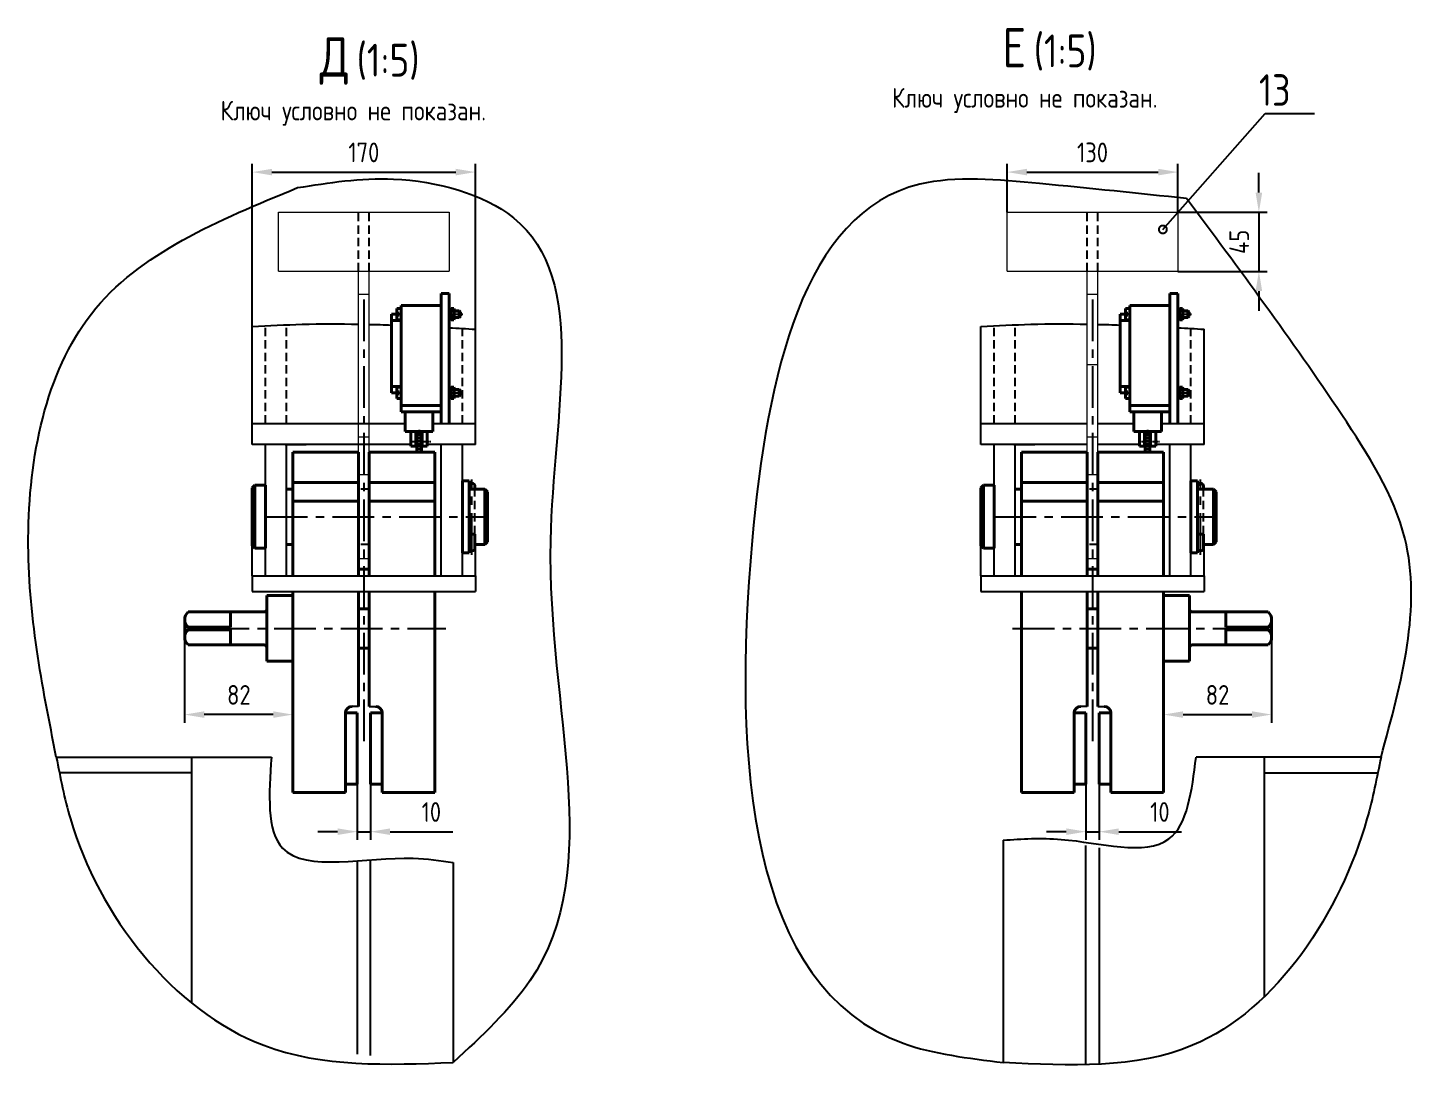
# Model space of a CAD drawing. Header units: millimetres. Extents: x 467 to 39028, y -12467 to 24298.
# Drawn here: x 29256 to 30318, y -3416 to -2623 of the extents above; entities that cross this region are included whole.
import ezdxf
from ezdxf.enums import TextEntityAlignment as Align

# ---------------------------------------------------------------- set-up
doc = ezdxf.new("R2010")
doc.units = ezdxf.units.MM
for name, pattern in [('CENTER', [50.8, 31.75, -6.35, 6.35, -6.35]), ('CENTER2', [1.125, 0.75, -0.125, 0.125, -0.125]), ('HIDDEN', [9.525, 6.35, -3.175])]:
    doc.linetypes.add(name, pattern=pattern)
for name, color, linetype in [('Bord', 1, 'Continuous'), ('Cen', 5, 'CENTER'), ('CEN2', 5, 'CENTER2'), ('Cent', 5, 'CENTER'), ('Dim', 7, 'Continuous'), ('Hide', 250, 'HIDDEN'), ('Text', 3, 'Continuous'), ('Textb', 6, 'Continuous')]:
    doc.layers.add(name, color=color, linetype=linetype)
doc.layers.add('Con', color=6, linetype='Continuous', lineweight=18)
doc.layers.add('Cont', color=6, linetype='Continuous', lineweight=40)
doc.styles.add('Style1', font='romans.shx', dxfattribs={"width": 0.8})
doc.dimstyles.new('Lin_5', dxfattribs={"dimscale": 5, "dimtxt": 3, "dimasz": 3, "dimexe": 1.25, "dimexo": 0, "dimgap": 1.5, "dimtad": 1, "dimdec": 1, "dimtxsty": 'Style1', "dimcen": 2.5, "dimclrt": 3, "dimadec": 0, "dimazin": 0, "dimtfac": 1, "dimtdec": 1, "dimtmove": 0, "dimatfit": 3, "dimldrblk": 'DOT', "dimfxl": 1, "dimarcsym": 0})
doc.dimstyles.new('Poz_15', dxfattribs={"dimscale": 15, "dimtxt": 6, "dimasz": 3, "dimexe": 1.25, "dimexo": 0, "dimgap": 1.5, "dimtad": 2, "dimtih": 1, "dimtoh": 1, "dimdec": 0, "dimtxsty": 'Style1', "dimblk": 'DOTSMALL', "dimcen": 2.5, "dimclrt": 6, "dimadec": 0, "dimazin": 0, "dimtfac": 1, "dimtdec": 0, "dimtmove": 0, "dimatfit": 3, "dimldrblk": 'DOTSMALL', "dimfxl": 1, "dimarcsym": 0})

# ---------------------------------------------------------------- blocks, each defined once
blk = doc.blocks.new('*D69')
at = {"layer": 'Defpoints', "color": 0, "transparency": 16777216}
for p in [(29506.8, -3199.1), (29516.8, -3199.1), (29516.8, -3235.4)]:
    blk.add_point(p, dxfattribs=at)
at = {"layer": 'Dim', "color": 0, "lineweight": -2, "transparency": 16777216}
for p, q in [((29506.8, -3199.1), (29506.8, -3241.7)), ((29516.8, -3199.1), (29516.8, -3241.7)), ((29491.8, -3235.4), (29476.8, -3235.4)), ((29506.8, -3235.4), (29516.8, -3235.4)), ((29531.8, -3235.4), (29579.5, -3235.4))]:
    blk.add_line(p, q, dxfattribs=at)
at = {"layer": 'Dim', "color": 0, "transparency": 16777216}
for points in [[(29491.8, -3232.9), (29491.8, -3237.9), (29506.8, -3235.4)], [(29531.8, -3232.9), (29531.8, -3237.9), (29516.8, -3235.4)]]:
    blk.add_solid(points, dxfattribs=at)
at = {"layer": 'Dim', "color": 3, "transparency": 16777216, "insert": (29563.2, -3220.4), "char_height": 15, "attachment_point": 5, "style": 'Style1'}
blk.add_mtext('10', dxfattribs=at)
blk = doc.blocks.new('_Dot')
at = {"color": 0, "linetype": 'ByBlock', "lineweight": -2}
blk.add_line((-0.5, 0), (-1, 0), dxfattribs=at)
at = {"color": 0, "linetype": 'ByBlock', "const_width": 0.5}
blk.add_lwpolyline([(-0.25, 0, 1), (0.25, 0, 1)], format="xyb", close=True, dxfattribs=at)
blk = doc.blocks.new('*D70')
at = {"layer": 'Defpoints', "color": 0, "transparency": 16777216}
for p in [(29596.8, -2733), (29426.8, -2850.6), (29596.8, -2852.7)]:
    blk.add_point(p, dxfattribs=at)
at = {"layer": 'Dim', "color": 0, "lineweight": -2, "transparency": 16777216}
for p, q in [((29426.8, -2850.6), (29426.8, -2726.7)), ((29596.8, -2852.7), (29596.8, -2726.7)), ((29441.8, -2733), (29581.8, -2733))]:
    blk.add_line(p, q, dxfattribs=at)
at = {"layer": 'Dim', "color": 0, "transparency": 16777216}
for points in [[(29441.8, -2730.5), (29441.8, -2735.5), (29426.8, -2733)], [(29581.8, -2730.5), (29581.8, -2735.5), (29596.8, -2733)]]:
    blk.add_solid(points, dxfattribs=at)
at = {"layer": 'Dim', "color": 3, "transparency": 16777216, "insert": (29511.8, -2718), "char_height": 15, "attachment_point": 5, "style": 'Style1'}
blk.add_mtext('170', dxfattribs=at)
blk = doc.blocks.new('*D71')
at = {"layer": 'Defpoints', "color": 0, "transparency": 16777216}
for p in [(29375.3, -3083.9), (29457.8, -3110), (29375.3, -3146.2)]:
    blk.add_point(p, dxfattribs=at)
at = {"layer": 'Dim', "color": 0, "lineweight": -2, "transparency": 16777216}
for p, q in [((29375.3, -3083.9), (29375.3, -3152.5)), ((29457.8, -3110), (29457.8, -3152.5)), ((29442.8, -3146.2), (29390.3, -3146.2))]:
    blk.add_line(p, q, dxfattribs=at)
at = {"layer": 'Dim', "color": 0, "transparency": 16777216}
for points in [[(29390.3, -3143.7), (29390.3, -3148.7), (29375.3, -3146.2)], [(29442.8, -3143.7), (29442.8, -3148.7), (29457.8, -3146.2)]]:
    blk.add_solid(points, dxfattribs=at)
at = {"layer": 'Dim', "color": 3, "transparency": 16777216, "insert": (29416.6, -3131.2), "char_height": 15, "attachment_point": 5, "style": 'Style1'}
blk.add_mtext('82', dxfattribs=at)
blk = doc.blocks.new('ZNAK01')
at = {"layer": 'Textb', "style": 'Style1', "width": 0.8}
blk.add_attdef('А', text='', height=6, dxfattribs=at).set_placement((3.95, -0.02), align=Align.RIGHT)
blk.add_attdef('SC(1)', (5.07, -0.02), '', height=5, dxfattribs=at)
blk = doc.blocks.new('*D78')
at = {"layer": 'Defpoints', "color": 0, "transparency": 16777216}
for p in [(30061.7, -3199.1), (30071.7, -3199.1), (30071.7, -3235.4)]:
    blk.add_point(p, dxfattribs=at)
at = {"layer": 'Dim', "color": 0, "lineweight": -2, "transparency": 16777216}
for p, q in [((30061.7, -3199.1), (30061.7, -3241.7)), ((30071.7, -3199.1), (30071.7, -3241.7)), ((30046.7, -3235.4), (30031.7, -3235.4)), ((30061.7, -3235.4), (30071.7, -3235.4)), ((30086.7, -3235.4), (30134.4, -3235.4))]:
    blk.add_line(p, q, dxfattribs=at)
at = {"layer": 'Dim', "color": 0, "transparency": 16777216}
for points in [[(30046.7, -3232.9), (30046.7, -3237.9), (30061.7, -3235.4)], [(30086.7, -3232.9), (30086.7, -3237.9), (30071.7, -3235.4)]]:
    blk.add_solid(points, dxfattribs=at)
at = {"layer": 'Dim', "color": 3, "transparency": 16777216, "insert": (30118, -3220.4), "char_height": 15, "attachment_point": 5, "style": 'Style1'}
blk.add_mtext('10', dxfattribs=at)
blk = doc.blocks.new('*D77')
at = {"layer": 'Defpoints', "color": 0, "transparency": 16777216}
for p in [(30203.1, -3083.9), (30120.7, -3110), (30203.1, -3146.2)]:
    blk.add_point(p, dxfattribs=at)
at = {"layer": 'Dim', "color": 0, "lineweight": -2, "transparency": 16777216}
for p, q in [((30203.1, -3083.9), (30203.1, -3152.5)), ((30120.7, -3110), (30120.7, -3152.5)), ((30135.7, -3146.2), (30188.1, -3146.2))]:
    blk.add_line(p, q, dxfattribs=at)
at = {"layer": 'Dim', "color": 0, "transparency": 16777216}
for points in [[(30135.7, -3143.7), (30135.7, -3148.7), (30120.7, -3146.2)], [(30188.1, -3143.7), (30188.1, -3148.7), (30203.1, -3146.2)]]:
    blk.add_solid(points, dxfattribs=at)
at = {"layer": 'Dim', "color": 3, "transparency": 16777216, "insert": (30161.9, -3131.2), "char_height": 15, "attachment_point": 5, "style": 'Style1'}
blk.add_mtext('82', dxfattribs=at)
blk = doc.blocks.new('*D291')
at = {"layer": 'Defpoints', "color": 0, "transparency": 16777216}
for p in [(30131.7, -2733), (30001.7, -2763.6), (30131.7, -2763.6)]:
    blk.add_point(p, dxfattribs=at)
at = {"layer": 'Dim', "color": 0, "lineweight": -2, "transparency": 16777216}
for p, q in [((30001.7, -2763.6), (30001.7, -2726.7)), ((30131.7, -2763.6), (30131.7, -2726.7)), ((30016.7, -2733), (30116.7, -2733))]:
    blk.add_line(p, q, dxfattribs=at)
at = {"layer": 'Dim', "color": 0, "transparency": 16777216}
for points in [[(30016.7, -2730.5), (30016.7, -2735.5), (30001.7, -2733)], [(30116.7, -2730.5), (30116.7, -2735.5), (30131.7, -2733)]]:
    blk.add_solid(points, dxfattribs=at)
at = {"layer": 'Dim', "color": 3, "transparency": 16777216, "insert": (30066.7, -2718), "char_height": 15, "attachment_point": 5, "style": 'Style1'}
blk.add_mtext('130', dxfattribs=at)
blk = doc.blocks.new('*D292')
at = {"layer": 'Defpoints', "color": 0, "transparency": 16777216}
for p in [(30131.7, -2763.6), (30131.7, -2808.6), (30193.4, -2808.6)]:
    blk.add_point(p, dxfattribs=at)
at = {"layer": 'Dim', "color": 0, "lineweight": -2, "transparency": 16777216}
for p, q in [((30193.4, -2748.6), (30193.4, -2733.6)), ((30131.7, -2763.6), (30199.7, -2763.6)), ((30193.4, -2763.6), (30193.4, -2808.6)), ((30131.7, -2808.6), (30199.7, -2808.6)), ((30193.4, -2823.6), (30193.4, -2838.6))]:
    blk.add_line(p, q, dxfattribs=at)
at = {"layer": 'Dim', "color": 0, "transparency": 16777216}
for points in [[(30190.9, -2748.6), (30195.9, -2748.6), (30193.4, -2763.6)], [(30190.9, -2823.6), (30195.9, -2823.6), (30193.4, -2808.6)]]:
    blk.add_solid(points, dxfattribs=at)
at = {"layer": 'Dim', "color": 3, "transparency": 16777216, "insert": (30178.4, -2786.1), "char_height": 15, "attachment_point": 5, "rotation": 90, "style": 'Style1'}
blk.add_mtext('45', dxfattribs=at)
blk = doc.blocks.new('_DotSmall')
at = {"color": 0, "linetype": 'ByBlock', "const_width": 0.5}
blk.add_lwpolyline([(-0.0625, 0, 1), (0.0625, 0, 1)], format="xyb", close=True, dxfattribs=at)

msp = doc.modelspace()

# ---------------------------------------------------------------- linework, layer by layer
at = {"color": 5, "linetype": 'CENTER', "ltscale": 0.496}
for p, q in [((29534.997, -2841.16), (29540.297, -2841.16)), ((29576.797, -2841.16), (29587.297, -2841.16)), ((30089.87, -2841.16), (30095.17, -2841.16)), ((30131.67, -2841.16), (30142.17, -2841.16)), ((29534.997, -2901.16), (29540.297, -2901.16)), ((29576.797, -2901.16), (29587.297, -2901.16)), ((30089.87, -2901.16), (30095.17, -2901.16)), ((30131.67, -2901.16), (30142.17, -2901.16))]:
    msp.add_line(p, q, dxfattribs=at)
at = {"color": 7, "linetype": 'Continuous', "lineweight": 25}
for p, q in [((29451.797, -2940.56), (29467.797, -2940.56)), ((30006.67, -2940.56), (30022.67, -2940.56))]:
    msp.add_line(p, q, dxfattribs=at)
for p, q in [((29507.797, -3139.981), (29502.797, -3139.981)), ((29515.797, -3139.981), (29520.797, -3139.981)), ((30062.67, -3139.981), (30057.67, -3139.981)), ((30070.67, -3139.981), (30075.67, -3139.981))]:
    msp.add_line(p, q)
at = {"layer": 'Bord', "ltscale": 0.496}
for p, q in [((29580.697, -2839.093), (29584.73, -2839.093)), ((29580.697, -2843.227), (29584.73, -2843.227)), ((30135.57, -2839.093), (30139.603, -2839.093)), ((30135.57, -2843.227), (30139.603, -2843.227)), ((29580.697, -2899.093), (29584.73, -2899.093)), ((29580.697, -2903.227), (29584.73, -2903.227)), ((30135.57, -2899.093), (30139.603, -2899.093)), ((30135.57, -2903.227), (30139.603, -2903.227))]:
    msp.add_line(p, q, dxfattribs=at)
at = {"layer": 'Bord'}
for p, q in [((29277.588, -3178.558), (29441.419, -3178.56)), ((29380.699, -3365.988), (29380.696, -3178.561)), ((30286.405, -3178.558), (30145.573, -3178.56)), ((30197.769, -3360.881), (30197.771, -3178.561)), ((29380.723, -3190.556), (29279.795, -3190.557)), ((30197.744, -3190.556), (30284.198, -3190.557)), ((29998.73, -3241.876), (29998.736, -3411.205)), ((30061.67, -3412.861), (30061.67, -3245.799)), ((30071.669, -3247.66), (30071.669, -3412.51)), ((29506.797, -3257.671), (29506.798, -3404.887)), ((29516.796, -3405.778), (29516.796, -3256.94)), ((29579.736, -3258.938), (29579.731, -3411.205))]:
    msp.add_line(p, q, dxfattribs=at)
for points, knots in [([(29461.369, -2744.849), (29485.239, -2741.039), (29540.31, -2732.247), (29694.948, -2774.818), (29617.48, -3056.966), (29708.711, -3292.167), (29601.471, -3391.14), (29579.731, -3411.205)], [0, 0, 0, 0, 73.35061712, 169.23232051, 416.76462386, 752.48148888, 837.84829443, 837.84829443, 837.84829443, 837.84829443]), ([(30138.357, -2753.1), (30101.721, -2749.278), (30035.389, -2742.356), (29854.421, -2726.031), (29782.578, -3052.455), (29807.702, -3388.039), (29972.044, -3407.968), (29998.736, -3411.205)], [0, 0, 0, 0, 112.58807886, 203.85326225, 503.72341316, 903.59182103, 981.12999027, 981.12999027, 981.12999027, 981.12999027]), ([(29277.588, -3178.558), (29266.767, -3124.152), (29244.515, -3012.278), (29282.437, -2818.459), (29400.989, -2769.689), (29461.369, -2744.849)], [0, 0, 0, 0, 168.01832867, 345.49484149, 529.71298273, 529.71298273, 529.71298273, 529.71298273]), ([(30286.405, -3178.558), (30302.048, -3121.404), (30327.54, -3028.266), (30238.712, -2888.228), (30178.173, -2806.713), (30138.357, -2753.1)], [0, 0, 0, 0, 167.63959973, 273.1846736, 475.9766627, 475.9766627, 475.9766627, 475.9766627]), ([(29426.797, -2850.56), (29439.487, -2849.911), (29466.482, -2848.53), (29493.486, -2848.53), (29507.797, -2848.792)], [0, 0, 0, 0, 38.10984978, 81.06266555, 81.06266555, 81.06266555, 81.06266555]), ([(29981.67, -2850.56), (29994.361, -2849.911), (30021.355, -2848.53), (30048.36, -2848.53), (30062.67, -2848.792)], [0, 0, 0, 0, 38.10984978, 81.06266555, 81.06266555, 81.06266555, 81.06266555]), ([(29277.588, -3178.558), (29280.64, -3194.257), (29298.042, -3283.758), (29401.804, -3417.945), (29529.854, -3413.095), (29579.731, -3411.205)], [0, 0, 0, 0, 48.25422289, 275.09139175, 419.82071356, 419.82071356, 419.82071356, 419.82071356]), ([(29441.419, -3178.56), (29439.501, -3206.711), (29434.845, -3275.033), (29528.275, -3250.918), (29569.957, -3257.414), (29579.736, -3258.938)], [0, 0, 0, 0, 69.90211051, 169.64520876, 200.22089095, 200.22089095, 200.22089095, 200.22089095]), ([(29998.73, -3241.876), (30012.916, -3240.898), (30053.429, -3238.102), (30135.095, -3262.537), (30142.347, -3204.411), (30145.573, -3178.56)], [0, 0, 0, 0, 44.18046302, 126.1721276, 191.84889753, 191.84889753, 191.84889753, 191.84889753]), ([(30286.405, -3178.558), (30283.286, -3194.195), (30266.097, -3280.381), (30175.84, -3420.055), (30049.275, -3413.731), (29998.736, -3411.205)], [0, 0, 0, 0, 48.25422289, 265.97132198, 410.7006438, 410.7006438, 410.7006438, 410.7006438])]:
    msp.add_open_spline(points, degree=3, knots=knots, dxfattribs=at)
for points in [[(29515.797, -2848.965), (29521.463, -2849.106), (29527.13, -2849.284), (29532.797, -2849.492)], [(29576.797, -2851.56), (29583.463, -2851.922), (29590.13, -2852.296), (29596.797, -2852.671)], [(30070.67, -2848.965), (30076.337, -2849.106), (30082.003, -2849.284), (30087.67, -2849.492)], [(30131.67, -2851.56), (30138.337, -2851.922), (30145.004, -2852.296), (30151.67, -2852.671)]]:
    msp.add_open_spline(points, degree=3, dxfattribs=at)
at = {"layer": 'Cen'}
for p, q in [((29594.128, -3024.479), (29594.128, -2967.151)), ((30149.002, -3024.479), (30149.002, -2967.151)), ((29437.158, -2995.56), (29605.305, -2995.56)), ((29992.031, -2995.56), (30160.178, -2995.56)), ((29392.686, -3080.55), (29574.252, -3080.55)), ((30005.882, -3080.55), (30185.781, -3080.55))]:
    msp.add_line(p, q, dxfattribs=at)
at = {"layer": 'CEN2'}
for p, q in [((29553.797, -2929.237), (29553.797, -2946.92)), ((30108.67, -2929.237), (30108.67, -2946.92)), ((29562.726, -2938.56), (29546.783, -2938.56)), ((30117.6, -2938.56), (30101.657, -2938.56))]:
    msp.add_line(p, q, dxfattribs=at)
at = {"layer": 'Cent'}
for p, q in [((29511.797, -2830.011), (29511.797, -3169.85)), ((30066.67, -2830.011), (30066.67, -3169.85))]:
    msp.add_line(p, q, dxfattribs=at)
at = {"layer": 'Con'}
for p, q in [((29446.797, -2763.56), (29576.797, -2763.56)), ((29446.797, -2808.56), (29446.797, -2763.56)), ((29576.797, -2763.56), (29576.797, -2808.56)), ((30001.67, -2763.56), (30131.67, -2763.56)), ((30001.67, -2808.56), (30001.67, -2763.56)), ((30131.67, -2763.56), (30131.67, -2808.56)), ((29446.797, -2808.56), (29576.797, -2808.56)), ((29507.797, -2946.272), (29507.797, -2808.56)), ((29515.797, -2946.272), (29515.797, -2808.56)), ((30001.67, -2808.56), (30131.67, -2808.56)), ((30062.67, -2946.272), (30062.67, -2808.56)), ((30070.67, -2946.272), (30070.67, -2808.56)), ((29515.797, -2826.265), (29507.797, -2826.265)), ((30070.67, -2826.265), (30062.67, -2826.265)), ((30070.67, -2879.792), (30062.67, -2879.792)), ((29515.797, -2934.857), (29507.797, -2934.857)), ((30070.67, -2934.857), (30062.67, -2934.857)), ((29515.797, -2963.56), (29507.797, -2963.56)), ((30070.67, -2963.56), (30062.67, -2963.56)), ((29515.797, -3027.56), (29507.797, -3027.56)), ((30070.67, -3027.56), (30062.67, -3027.56)), ((29502.797, -3139.981), (29507.797, -3139.981)), ((29515.797, -3139.981), (29520.797, -3139.981)), ((30057.67, -3139.981), (30062.67, -3139.981)), ((30075.67, -3139.981), (30070.67, -3139.981))]:
    msp.add_line(p, q, dxfattribs=at)
at = {"layer": 'Cont'}
for p, q in [((29540.297, -2834.66), (29570.797, -2834.66)), ((29540.297, -2834.66), (29540.297, -2910.66)), ((29570.797, -2825.56), (29570.797, -2924.56)), ((29570.797, -2825.56), (29576.797, -2825.56)), ((29576.797, -2924.56), (29576.797, -2825.56)), ((30095.17, -2834.66), (30125.67, -2834.66)), ((30095.17, -2834.66), (30095.17, -2910.66)), ((30125.67, -2825.56), (30125.67, -2924.56)), ((30125.67, -2825.56), (30131.67, -2825.56)), ((30131.67, -2924.56), (30131.67, -2825.56)), ((29532.797, -2845.949), (29532.797, -2841.16)), ((29532.797, -2841.16), (29538.697, -2841.16)), ((30087.67, -2845.949), (30087.67, -2841.16)), ((30087.67, -2841.16), (30093.57, -2841.16)), ((29532.797, -2845.949), (29532.797, -2896.371)), ((29532.797, -2845.949), (29540.297, -2845.949)), ((30087.67, -2845.949), (30087.67, -2896.371)), ((30087.67, -2845.949), (30095.17, -2845.949)), ((29532.797, -2901.16), (29532.797, -2896.371)), ((29532.797, -2896.371), (29540.297, -2896.371)), ((30087.67, -2901.16), (30087.67, -2896.371)), ((30087.67, -2896.371), (30095.17, -2896.371)), ((29532.797, -2901.16), (29538.697, -2901.16)), ((30087.67, -2901.16), (30093.57, -2901.16)), ((29540.297, -2910.66), (29570.797, -2910.66)), ((29540.297, -2915.66), (29540.297, -2910.66)), ((29570.797, -2915.66), (29540.297, -2915.66)), ((29543.297, -2915.66), (29543.297, -2930.66)), ((29564.297, -2915.66), (29564.297, -2930.66)), ((30095.17, -2910.66), (30125.67, -2910.66)), ((30095.17, -2915.66), (30095.17, -2910.66)), ((30125.67, -2915.66), (30095.17, -2915.66)), ((30098.17, -2915.66), (30098.17, -2930.66)), ((30119.17, -2915.66), (30119.17, -2930.66)), ((29564.297, -2930.66), (29543.297, -2930.66)), ((29547.547, -2930.66), (29547.547, -2941.811)), ((29551.497, -2941.811), (29551.497, -2930.66)), ((29551.497, -2936.87), (29552.019, -2936.87)), ((29551.497, -2940.25), (29552.019, -2940.25)), ((29552.019, -2930.848), (29552.019, -2946.272)), ((29552.019, -2930.848), (29555.574, -2930.848)), ((29555.574, -2930.848), (29555.574, -2946.272)), ((29556.097, -2936.87), (29555.574, -2936.87)), ((29556.097, -2940.25), (29555.574, -2940.25)), ((29556.097, -2941.811), (29556.097, -2930.66)), ((29560.047, -2930.66), (29560.047, -2941.811)), ((30119.17, -2930.66), (30098.17, -2930.66)), ((30102.42, -2930.66), (30102.42, -2941.811)), ((30106.37, -2941.811), (30106.37, -2930.66)), ((30106.37, -2936.87), (30106.893, -2936.87)), ((30106.37, -2940.25), (30106.893, -2940.25)), ((30106.893, -2930.848), (30106.893, -2946.272)), ((30106.893, -2930.848), (30110.448, -2930.848)), ((30110.448, -2930.848), (30110.448, -2946.272)), ((30110.97, -2936.87), (30110.448, -2936.87)), ((30110.97, -2940.25), (30110.448, -2940.25)), ((30110.97, -2941.811), (30110.97, -2930.66)), ((30114.92, -2930.66), (30114.92, -2941.811)), ((29457.797, -2946.272), (29457.797, -3040.56)), ((29457.797, -2946.272), (29507.797, -2946.272)), ((29507.797, -2946.272), (29507.797, -3040.56)), ((29515.797, -2946.272), (29515.797, -3040.56)), ((29565.797, -2946.272), (29515.797, -2946.272)), ((29551.497, -2941.811), (29547.547, -2941.811)), ((29552.019, -2946.272), (29555.574, -2946.272)), ((29560.047, -2941.811), (29556.097, -2941.811)), ((29565.797, -2946.272), (29565.797, -3040.56)), ((30012.67, -2946.272), (30012.67, -3040.56)), ((30012.67, -2946.272), (30062.67, -2946.272)), ((30062.67, -2946.272), (30062.67, -3040.56)), ((30070.67, -2946.272), (30070.67, -3040.56)), ((30120.67, -2946.272), (30070.67, -2946.272)), ((30106.37, -2941.811), (30102.42, -2941.811)), ((30106.893, -2946.272), (30110.448, -2946.272)), ((30114.92, -2941.811), (30110.97, -2941.811)), ((30120.67, -2946.272), (30120.67, -3040.56)), ((29428.797, -2971.56), (29426.797, -2973.56)), ((29428.797, -2971.56), (29428.797, -3019.56)), ((29436.797, -2971.56), (29428.797, -2971.56)), ((29436.797, -3019.56), (29436.797, -2971.56)), ((29507.797, -2969.302), (29457.797, -2969.302)), ((29565.797, -2969.302), (29515.797, -2969.302)), ((29586.797, -3023.06), (29586.797, -2968.06)), ((29591.878, -2968.06), (29586.878, -2968.06)), ((29591.878, -3023.06), (29591.878, -2968.06)), ((29596.378, -2974.56), (29596.378, -2972.31)), ((29983.67, -2971.56), (29981.67, -2973.56)), ((29983.67, -2971.56), (29983.67, -3019.56)), ((29991.67, -2971.56), (29983.67, -2971.56)), ((29991.67, -3019.56), (29991.67, -2971.56)), ((30062.67, -2969.302), (30012.67, -2969.302)), ((30120.67, -2969.302), (30070.67, -2969.302)), ((30141.67, -3023.06), (30141.67, -2968.06)), ((30146.752, -2968.06), (30141.752, -2968.06)), ((30146.752, -3023.06), (30146.752, -2968.06)), ((30151.252, -2974.56), (30151.252, -2972.31)), ((29426.797, -3017.56), (29426.797, -2973.56)), ((29457.797, -2974.56), (29452.797, -2974.56)), ((29603.878, -2974.56), (29591.878, -2974.56)), ((29603.878, -2974.56), (29603.878, -3016.56)), ((29603.878, -2974.56), (29605.878, -2976.56)), ((29605.878, -2976.56), (29605.878, -3014.56)), ((29981.67, -3017.56), (29981.67, -2973.56)), ((30012.67, -2974.56), (30007.67, -2974.56)), ((30158.752, -2974.56), (30146.752, -2974.56)), ((30158.752, -2974.56), (30158.752, -3016.56)), ((30158.752, -2974.56), (30160.752, -2976.56)), ((30160.752, -2976.56), (30160.752, -3014.56)), ((29507.797, -2983.68), (29457.797, -2983.68)), ((29565.797, -2983.68), (29515.797, -2983.68)), ((30062.67, -2983.68), (30012.67, -2983.68)), ((30120.67, -2983.68), (30070.67, -2983.68)), ((29591.878, -3008.685), (29596.378, -3008.685)), ((29596.378, -3020.924), (29596.378, -3008.685)), ((29603.878, -3016.56), (29605.878, -3014.56)), ((30146.752, -3008.685), (30151.252, -3008.685)), ((30151.252, -3020.924), (30151.252, -3008.685)), ((30158.752, -3016.56), (30160.752, -3014.56)), ((29428.797, -3019.56), (29426.797, -3017.56)), ((29436.797, -3019.56), (29428.797, -3019.56)), ((29457.797, -3016.56), (29452.797, -3016.56)), ((29591.878, -3023.06), (29586.878, -3023.06)), ((29603.878, -3016.56), (29596.378, -3016.56)), ((29983.67, -3019.56), (29981.67, -3017.56)), ((29991.67, -3019.56), (29983.67, -3019.56)), ((30012.67, -3016.56), (30007.67, -3016.56)), ((30146.752, -3023.06), (30141.752, -3023.06)), ((30158.752, -3016.56), (30151.252, -3016.56)), ((29515.797, -3035.56), (29507.797, -3035.56)), ((30070.67, -3035.56), (30062.67, -3035.56)), ((29437.797, -3095.05), (29437.797, -3055.55)), ((29437.797, -3055.55), (29457.797, -3055.55)), ((29457.797, -3052.56), (29457.797, -3205.598)), ((29457.797, -3055.55), (29457.797, -3105.55)), ((29507.797, -3052.56), (29507.797, -3139.981)), ((29515.797, -3052.56), (29515.797, -3139.981)), ((29565.797, -3052.56), (29565.797, -3205.598)), ((30012.67, -3052.56), (30012.67, -3205.598)), ((30062.67, -3052.56), (30062.67, -3139.981)), ((30070.67, -3052.56), (30070.67, -3139.981)), ((30120.67, -3052.56), (30120.67, -3205.598)), ((30120.67, -3055.55), (30120.67, -3105.55)), ((30140.67, -3055.55), (30120.67, -3055.55)), ((30140.67, -3095.05), (30140.67, -3055.55)), ((29378.126, -3068.05), (29432.59, -3068.05)), ((29410.349, -3079.55), (29410.349, -3068.05)), ((29432.59, -3068.05), (29435.797, -3068.05)), ((29507.797, -3065.55), (29515.797, -3065.55)), ((30062.67, -3065.55), (30070.67, -3065.55)), ((30145.877, -3068.05), (30142.67, -3068.05)), ((30200.341, -3068.05), (30145.877, -3068.05)), ((30168.118, -3079.55), (30168.118, -3068.05)), ((29375.349, -3080.55), (29375.349, -3073.8)), ((30203.118, -3080.55), (30203.118, -3073.8)), ((29375.349, -3080.55), (29375.349, -3087.3)), ((29378.126, -3079.55), (29410.349, -3079.55)), ((29378.126, -3081.55), (29410.349, -3081.55)), ((29410.349, -3081.55), (29410.349, -3093.05)), ((30200.341, -3079.55), (30168.118, -3079.55)), ((30168.118, -3081.55), (30168.118, -3093.05)), ((30200.341, -3081.55), (30168.118, -3081.55)), ((30203.118, -3080.55), (30203.118, -3087.3)), ((29378.126, -3093.05), (29432.503, -3093.05)), ((29432.503, -3093.05), (29435.797, -3093.05)), ((29437.797, -3105.55), (29437.797, -3095.05)), ((29507.797, -3095.55), (29515.797, -3095.55)), ((30062.67, -3095.55), (30070.67, -3095.55)), ((30140.67, -3105.55), (30140.67, -3095.05)), ((30145.964, -3093.05), (30142.67, -3093.05)), ((30200.341, -3093.05), (30145.964, -3093.05)), ((29457.797, -3105.55), (29437.797, -3105.55)), ((30120.67, -3105.55), (30140.67, -3105.55)), ((29497.797, -3144.981), (29497.797, -3205.598)), ((29497.797, -3144.981), (29506.797, -3144.981)), ((29497.797, -3199.146), (29497.797, -3144.981)), ((29506.797, -3144.981), (29506.797, -3199.146)), ((29525.797, -3144.981), (29516.797, -3144.981)), ((29516.797, -3144.981), (29516.797, -3199.146)), ((29525.797, -3144.981), (29525.797, -3205.598)), ((29525.797, -3199.146), (29525.797, -3144.981)), ((30052.67, -3144.981), (30052.67, -3205.598)), ((30052.67, -3144.981), (30061.67, -3144.981)), ((30052.67, -3199.146), (30052.67, -3144.981)), ((30061.67, -3144.981), (30061.67, -3199.146)), ((30080.67, -3144.981), (30071.67, -3144.981)), ((30071.67, -3144.981), (30071.67, -3199.146)), ((30080.67, -3144.981), (30080.67, -3205.598)), ((30080.67, -3199.146), (30080.67, -3144.981)), ((29497.797, -3205.598), (29457.797, -3205.598)), ((29506.797, -3199.146), (29497.797, -3199.146)), ((29516.797, -3199.146), (29525.797, -3199.146)), ((29525.797, -3205.598), (29565.797, -3205.598)), ((30052.67, -3205.598), (30012.67, -3205.598)), ((30061.67, -3199.146), (30052.67, -3199.146)), ((30071.67, -3199.146), (30080.67, -3199.146)), ((30080.67, -3205.598), (30120.67, -3205.598))]:
    msp.add_line(p, q, dxfattribs=at)
at = {"layer": 'Cont', "ltscale": 0.496}
for p, q in [((29536.997, -2840.46), (29536.997, -2836.91)), ((29536.997, -2836.91), (29540.297, -2836.91)), ((29538.697, -2840.46), (29536.997, -2840.46)), ((29536.997, -2845.41), (29536.997, -2841.86)), ((29536.997, -2841.86), (29538.697, -2841.86)), ((29540.297, -2845.41), (29536.997, -2845.41)), ((29538.697, -2841.86), (29538.697, -2840.46)), ((29540.297, -2836.91), (29540.297, -2845.41)), ((29576.797, -2844.91), (29576.797, -2837.41)), ((29576.797, -2837.41), (29577.997, -2837.41)), ((29576.797, -2840.723), (29577.997, -2841.16)), ((29576.797, -2841.16), (29577.997, -2841.597)), ((29577.997, -2844.91), (29576.797, -2844.91)), ((29577.997, -2837.56), (29578.401, -2836.86)), ((29577.997, -2837.41), (29577.997, -2844.91)), ((29577.997, -2837.56), (29577.997, -2844.76)), ((29577.997, -2838.31), (29578.401, -2839.01)), ((29577.997, -2844.01), (29578.401, -2843.31)), ((29578.401, -2845.46), (29577.997, -2844.76)), ((29578.401, -2836.86), (29580.293, -2836.86)), ((29578.401, -2839.01), (29580.293, -2839.01)), ((29578.401, -2843.31), (29580.293, -2843.31)), ((29580.293, -2845.46), (29578.401, -2845.46)), ((29580.293, -2836.86), (29580.697, -2837.56)), ((29580.293, -2839.01), (29580.697, -2838.31)), ((29580.293, -2843.31), (29580.697, -2844.01)), ((29580.697, -2844.76), (29580.293, -2845.46)), ((29580.697, -2837.56), (29580.697, -2844.76)), ((29584.297, -2838.66), (29580.697, -2838.66)), ((29580.697, -2843.66), (29584.297, -2843.66)), ((29585.297, -2839.66), (29584.297, -2838.66)), ((29584.297, -2843.66), (29584.297, -2838.66)), ((29584.297, -2843.66), (29585.297, -2842.66)), ((29585.297, -2842.66), (29585.297, -2839.66)), ((30091.87, -2840.46), (30091.87, -2836.91)), ((30091.87, -2836.91), (30095.17, -2836.91)), ((30093.57, -2840.46), (30091.87, -2840.46)), ((30091.87, -2845.41), (30091.87, -2841.86)), ((30091.87, -2841.86), (30093.57, -2841.86)), ((30095.17, -2845.41), (30091.87, -2845.41)), ((30093.57, -2841.86), (30093.57, -2840.46)), ((30095.17, -2836.91), (30095.17, -2845.41)), ((30131.67, -2844.91), (30131.67, -2837.41)), ((30131.67, -2837.41), (30132.87, -2837.41)), ((30131.67, -2840.723), (30132.87, -2841.16)), ((30131.67, -2841.16), (30132.87, -2841.597)), ((30132.87, -2844.91), (30131.67, -2844.91)), ((30132.87, -2837.56), (30133.274, -2836.86)), ((30132.87, -2837.41), (30132.87, -2844.91)), ((30132.87, -2837.56), (30132.87, -2844.76)), ((30132.87, -2838.31), (30133.274, -2839.01)), ((30132.87, -2844.01), (30133.274, -2843.31)), ((30133.274, -2845.46), (30132.87, -2844.76)), ((30133.274, -2836.86), (30135.166, -2836.86)), ((30133.274, -2839.01), (30135.166, -2839.01)), ((30133.274, -2843.31), (30135.166, -2843.31)), ((30135.166, -2845.46), (30133.274, -2845.46)), ((30135.166, -2836.86), (30135.57, -2837.56)), ((30135.166, -2839.01), (30135.57, -2838.31)), ((30135.166, -2843.31), (30135.57, -2844.01)), ((30135.57, -2844.76), (30135.166, -2845.46)), ((30135.57, -2837.56), (30135.57, -2844.76)), ((30139.17, -2838.66), (30135.57, -2838.66)), ((30135.57, -2843.66), (30139.17, -2843.66)), ((30140.17, -2839.66), (30139.17, -2838.66)), ((30139.17, -2843.66), (30139.17, -2838.66)), ((30139.17, -2843.66), (30140.17, -2842.66)), ((30140.17, -2842.66), (30140.17, -2839.66)), ((29536.997, -2900.46), (29536.997, -2896.91)), ((29536.997, -2896.91), (29540.297, -2896.91)), ((29540.297, -2896.91), (29540.297, -2905.41)), ((29576.797, -2904.91), (29576.797, -2897.41)), ((29576.797, -2897.41), (29577.997, -2897.41)), ((29577.997, -2897.56), (29578.401, -2896.86)), ((29577.997, -2897.41), (29577.997, -2904.91)), ((29577.997, -2897.56), (29577.997, -2904.76)), ((29577.997, -2898.31), (29578.401, -2899.01)), ((29578.401, -2896.86), (29580.293, -2896.86)), ((29580.293, -2896.86), (29580.697, -2897.56)), ((29580.293, -2899.01), (29580.697, -2898.31)), ((29580.697, -2897.56), (29580.697, -2904.76)), ((30091.87, -2900.46), (30091.87, -2896.91)), ((30091.87, -2896.91), (30095.17, -2896.91)), ((30095.17, -2896.91), (30095.17, -2905.41)), ((30131.67, -2904.91), (30131.67, -2897.41)), ((30131.67, -2897.41), (30132.87, -2897.41)), ((30132.87, -2897.56), (30133.274, -2896.86)), ((30132.87, -2897.41), (30132.87, -2904.91)), ((30132.87, -2897.56), (30132.87, -2904.76)), ((30132.87, -2898.31), (30133.274, -2899.01)), ((30133.274, -2896.86), (30135.166, -2896.86)), ((30135.166, -2896.86), (30135.57, -2897.56)), ((30135.166, -2899.01), (30135.57, -2898.31)), ((30135.57, -2897.56), (30135.57, -2904.76)), ((29538.697, -2900.46), (29536.997, -2900.46)), ((29536.997, -2905.41), (29536.997, -2901.86)), ((29536.997, -2901.86), (29538.697, -2901.86)), ((29540.297, -2905.41), (29536.997, -2905.41)), ((29538.697, -2901.86), (29538.697, -2900.46)), ((29576.797, -2900.723), (29577.997, -2901.16)), ((29576.797, -2901.16), (29577.997, -2901.597)), ((29577.997, -2904.91), (29576.797, -2904.91)), ((29577.997, -2904.01), (29578.401, -2903.31)), ((29578.401, -2905.46), (29577.997, -2904.76)), ((29578.401, -2899.01), (29580.293, -2899.01)), ((29578.401, -2903.31), (29580.293, -2903.31)), ((29580.293, -2905.46), (29578.401, -2905.46)), ((29580.293, -2903.31), (29580.697, -2904.01)), ((29580.697, -2904.76), (29580.293, -2905.46)), ((29584.297, -2898.66), (29580.697, -2898.66)), ((29580.697, -2903.66), (29584.297, -2903.66)), ((29585.297, -2899.66), (29584.297, -2898.66)), ((29584.297, -2903.66), (29584.297, -2898.66)), ((29584.297, -2903.66), (29585.297, -2902.66)), ((29585.297, -2902.66), (29585.297, -2899.66)), ((30093.57, -2900.46), (30091.87, -2900.46)), ((30091.87, -2905.41), (30091.87, -2901.86)), ((30091.87, -2901.86), (30093.57, -2901.86)), ((30095.17, -2905.41), (30091.87, -2905.41)), ((30093.57, -2901.86), (30093.57, -2900.46)), ((30131.67, -2900.723), (30132.87, -2901.16)), ((30131.67, -2901.16), (30132.87, -2901.597)), ((30132.87, -2904.91), (30131.67, -2904.91)), ((30132.87, -2904.01), (30133.274, -2903.31)), ((30133.274, -2905.46), (30132.87, -2904.76)), ((30133.274, -2899.01), (30135.166, -2899.01)), ((30133.274, -2903.31), (30135.166, -2903.31)), ((30135.166, -2905.46), (30133.274, -2905.46)), ((30135.166, -2903.31), (30135.57, -2904.01)), ((30135.57, -2904.76), (30135.166, -2905.46)), ((30139.17, -2898.66), (30135.57, -2898.66)), ((30135.57, -2903.66), (30139.17, -2903.66)), ((30140.17, -2899.66), (30139.17, -2898.66)), ((30139.17, -2903.66), (30139.17, -2898.66)), ((30139.17, -2903.66), (30140.17, -2902.66)), ((30140.17, -2902.66), (30140.17, -2899.66))]:
    msp.add_line(p, q, dxfattribs=at)
at = {"layer": 'Cont', "linetype": 'Continuous', "lineweight": 25}
for p, q in [((29426.797, -2924.56), (29426.797, -2850.56)), ((29596.797, -2924.56), (29596.797, -2852.671)), ((29981.67, -2924.56), (29981.67, -2850.56)), ((30151.67, -2924.56), (30151.67, -2852.671)), ((29426.797, -2928.56), (29426.797, -2924.56)), ((29426.797, -2924.56), (29543.297, -2924.56)), ((29426.797, -2940.56), (29426.797, -2928.56)), ((29564.297, -2924.56), (29596.797, -2924.56)), ((29596.797, -2928.56), (29596.797, -2924.56)), ((29596.797, -2940.56), (29596.797, -2928.56)), ((29981.67, -2928.56), (29981.67, -2924.56)), ((29981.67, -2924.56), (30062.67, -2924.56)), ((29981.67, -2940.56), (29981.67, -2928.56)), ((30070.67, -2924.56), (30098.17, -2924.56)), ((30119.17, -2924.56), (30151.67, -2924.56)), ((30151.67, -2928.56), (30151.67, -2924.56)), ((30151.67, -2940.56), (30151.67, -2928.56)), ((29547.547, -2940.56), (29426.797, -2940.56)), ((29436.797, -3040.56), (29436.797, -2940.56)), ((29452.797, -3040.56), (29452.797, -2940.56)), ((29552.019, -2940.56), (29551.497, -2940.56)), ((29556.097, -2940.56), (29555.574, -2940.56)), ((29596.797, -2940.56), (29560.047, -2940.56)), ((29570.797, -3040.56), (29570.797, -2940.56)), ((29586.797, -3040.56), (29586.797, -2940.56)), ((30062.67, -2940.56), (29981.67, -2940.56)), ((29991.67, -3040.56), (29991.67, -2940.56)), ((30007.67, -3040.56), (30007.67, -2940.56)), ((30102.42, -2940.56), (30070.67, -2940.56)), ((30106.893, -2940.56), (30106.37, -2940.56)), ((30110.97, -2940.56), (30110.448, -2940.56)), ((30151.67, -2940.56), (30114.92, -2940.56)), ((30125.67, -3040.56), (30125.67, -2940.56)), ((30141.67, -3040.56), (30141.67, -2940.56)), ((29426.797, -3040.56), (29426.797, -3017.56)), ((29596.797, -3040.56), (29596.797, -3017.56)), ((29981.67, -3040.56), (29981.67, -3017.56)), ((30151.67, -3040.56), (30151.67, -3017.56)), ((29426.797, -3040.56), (29426.797, -3052.56)), ((29426.797, -3040.56), (29596.797, -3040.56)), ((29555.797, -3040.56), (29571.797, -3040.56)), ((29596.797, -3040.56), (29596.797, -3052.56)), ((29981.67, -3040.56), (29981.67, -3052.56)), ((29981.67, -3040.56), (30151.67, -3040.56)), ((30110.67, -3040.56), (30126.67, -3040.56)), ((30151.67, -3040.56), (30151.67, -3052.56)), ((29426.797, -3052.56), (29596.797, -3052.56)), ((29981.67, -3052.56), (30151.67, -3052.56))]:
    msp.add_line(p, q, dxfattribs=at)
at = {"layer": 'Cont', "ltscale": 0.496}
for centre, start, end in [((29583.918, -2841.16), 158.708166, 201.291834), ((29574.776, -2841.16), 338.708166, 21.291834), ((30138.791, -2841.16), 158.708166, 201.291834), ((30129.649, -2841.16), 338.708166, 21.291834), ((29583.918, -2901.16), 158.708166, 201.291834), ((29574.776, -2901.16), 338.708166, 21.291834), ((30138.791, -2901.16), 158.708166, 201.291834), ((30129.649, -2901.16), 338.708166, 21.291834)]:
    msp.add_arc(centre, 5.921, start, end, dxfattribs=at)
at = {"layer": 'Cont'}
for centre, radius, start, end in [((29594.128, -2972.31), 2.25, 0, 180), ((30149.002, -2972.31), 2.25, 0, 180), ((29594.414, -3016.937), 4.445, 235.221848, 296.228497), ((30149.287, -3016.937), 4.445, 235.221848, 296.228497), ((29382.691, -3073.8), 7.342, 128.449508, 231.550492), ((29435.797, -3066.05), 2, 270, 0), ((30142.67, -3066.05), 2, 180, 270), ((30195.776, -3073.8), 7.342, 308.449508, 51.550492), ((29382.691, -3087.3), 7.342, 128.449508, 231.550492), ((29378.553, -3080.51), 1.05, 113.985327, 182.198705), ((29378.553, -3080.59), 1.05, 177.801295, 246.014673), ((30199.914, -3080.51), 1.05, 357.801295, 66.014673), ((30199.914, -3080.59), 1.05, 293.985327, 2.198705), ((30195.776, -3087.3), 7.342, 308.449508, 51.550492), ((29435.797, -3095.05), 2, 0, 90), ((30142.67, -3095.05), 2, 90, 180), ((29502.797, -3144.981), 5, 90, 180), ((29520.797, -3144.981), 5, 0, 90), ((30057.67, -3144.981), 5, 90, 180), ((30075.67, -3144.981), 5, 0, 90)]:
    msp.add_arc(centre, radius, start, end, dxfattribs=at)
at = {"layer": 'Hide'}
for p, q in [((29507.797, -2808.56), (29507.797, -2763.56)), ((29515.797, -2808.56), (29515.797, -2763.56)), ((30062.67, -2808.56), (30062.67, -2763.56)), ((30070.67, -2808.56), (30070.67, -2763.56)), ((29436.797, -2924.56), (29436.797, -2850.054)), ((29452.797, -2924.56), (29452.797, -2849.327)), ((29586.797, -2924.56), (29586.797, -2852.11)), ((29991.67, -2924.56), (29991.67, -2850.054)), ((30007.67, -2924.56), (30007.67, -2849.327)), ((30141.67, -2924.56), (30141.67, -2852.11)), ((29515.797, -2974.56), (29507.797, -2974.56)), ((29596.378, -3008.685), (29596.378, -2974.56)), ((30070.67, -2974.56), (30062.67, -2974.56)), ((30151.252, -3008.685), (30151.252, -2974.56)), ((29515.797, -3016.56), (29507.797, -3016.56)), ((30070.67, -3016.56), (30062.67, -3016.56))]:
    msp.add_line(p, q, dxfattribs=at)

# ---------------------------------------------------------------- block references
at = {"xscale": 5, "yscale": 5, "zscale": 5}
for p, values in [((29480.935, -2660.154), {'А': 'Д', 'SC(1)': '(1:5)'}), ((29996.561, -2653.065), {'А': 'Е', 'SC(1)': '(1:5)'})]:
    msp.add_blockref('ZNAK01', p, dxfattribs=at).add_auto_attribs(values)

# ---------------------------------------------------------------- texts
at = {"layer": 'Dim', "color": 6, "insert": (30193.392, -2682.474), "char_height": 24, "attachment_point": 7, "style": 'Style1'}
msp.add_mtext('13', dxfattribs=at)
at = {"layer": 'Text', "char_height": 14.9634, "attachment_point": 1, "style": 'Style1'}
for insert in [(29913.989, -2668.938), (29402.659, -2678.658)]:
    msp.add_mtext_dynamic_manual_height_columns('Ключ условно не показан.', width=263.25623, gutter_width=1, heights=[0], dxfattribs=dict(at, insert=insert))

# ---------------------------------------------------------------- dimensions: what is measured, and where the dimension line sits
at = {"layer": 'Dim'}
for base, p1, p2, picture, middle in [((29596.797, -2732.975), (29426.797, -2850.56), (29596.797, -2852.671), '*D70', (29511.797, -2717.975)), ((30131.67, -2732.975), (30001.67, -2763.56), (30131.67, -2763.56), '*D291', (30066.67, -2717.975))]:
    dim = msp.add_linear_dim(base=base, p1=p1, p2=p2, dimstyle='Lin_5', override={"dimtp": 0.1, "dimtm": 0.1, "dimtfac": 0.71, "dimtdec": 2}, dxfattribs=at)
    dim.commit()
    dim.dimension.update_dxf_attribs({"geometry": picture, "text_midpoint": middle})
for base, p1, p2, angle, override, picture, middle in [((30193.427, -2808.56), (30131.67, -2763.56), (30131.67, -2808.56), 90, {"dimtp": 0.1, "dimtm": 0.1, "dimtfac": 0.71, "dimtdec": 2}, '*D292', (30178.427, -2786.06)), ((29516.797, -3235.417), (29506.797, -3199.146), (29516.797, -3199.146), 0, {"dimtol": 0, "dimlim": 0, "dimtp": 0.1, "dimtm": 0.1, "dimtfac": 0.71, "dimtdec": 2, "dimtolj": 0, "dimtzin": 8}, '*D69', (29563.154, -3220.417)), ((30071.67, -3235.417), (30061.67, -3199.146), (30071.67, -3199.146), 0, {"dimtol": 0, "dimlim": 0, "dimtp": 0.1, "dimtm": 0.1, "dimtfac": 0.71, "dimtdec": 2, "dimtolj": 0, "dimtzin": 8}, '*D78', (30118.027, -3220.417))]:
    dim = msp.add_linear_dim(base=base, p1=p1, p2=p2, angle=angle, dimstyle='Lin_5', override=override, dxfattribs=at)
    dim.commit()
    dim.dimension.update_dxf_attribs({"geometry": picture, "text_midpoint": middle})
for base, p1, p2, angle, picture, middle in [((29375.349, -3146.235), (29457.797, -3109.952), (29375.349, -3083.925), 0, '*D71', (29416.573, -3131.235)), ((30203.118, -3146.235), (30120.67, -3109.952), (30203.118, -3083.925), 180, '*D77', (30161.894, -3131.235))]:
    dim = msp.add_linear_dim(base=base, p1=p1, p2=p2, angle=angle, text='82', dimstyle='Lin_5', override={"dimtp": 0.1, "dimtm": 0.1, "dimtfac": 0.71, "dimtdec": 2}, dxfattribs=at)
    dim.commit()
    dim.dimension.update_dxf_attribs({"geometry": picture, "text_midpoint": middle})

# ---------------------------------------------------------------- leaders
at = {"layer": 'Dim', "annotation_type": 0, "has_hookline": 1, "hookline_direction": 0, "text_width": 28.343}
msp.add_leader([(30120.267, -2776.677), (30198.271, -2688.474), (30201.271, -2688.474)], dimstyle='Poz_15', override={"dimscale": 4, "dimgap": 1.5, "dimtad": 1}, dxfattribs=at)

doc.saveas('drawing.dxf')
